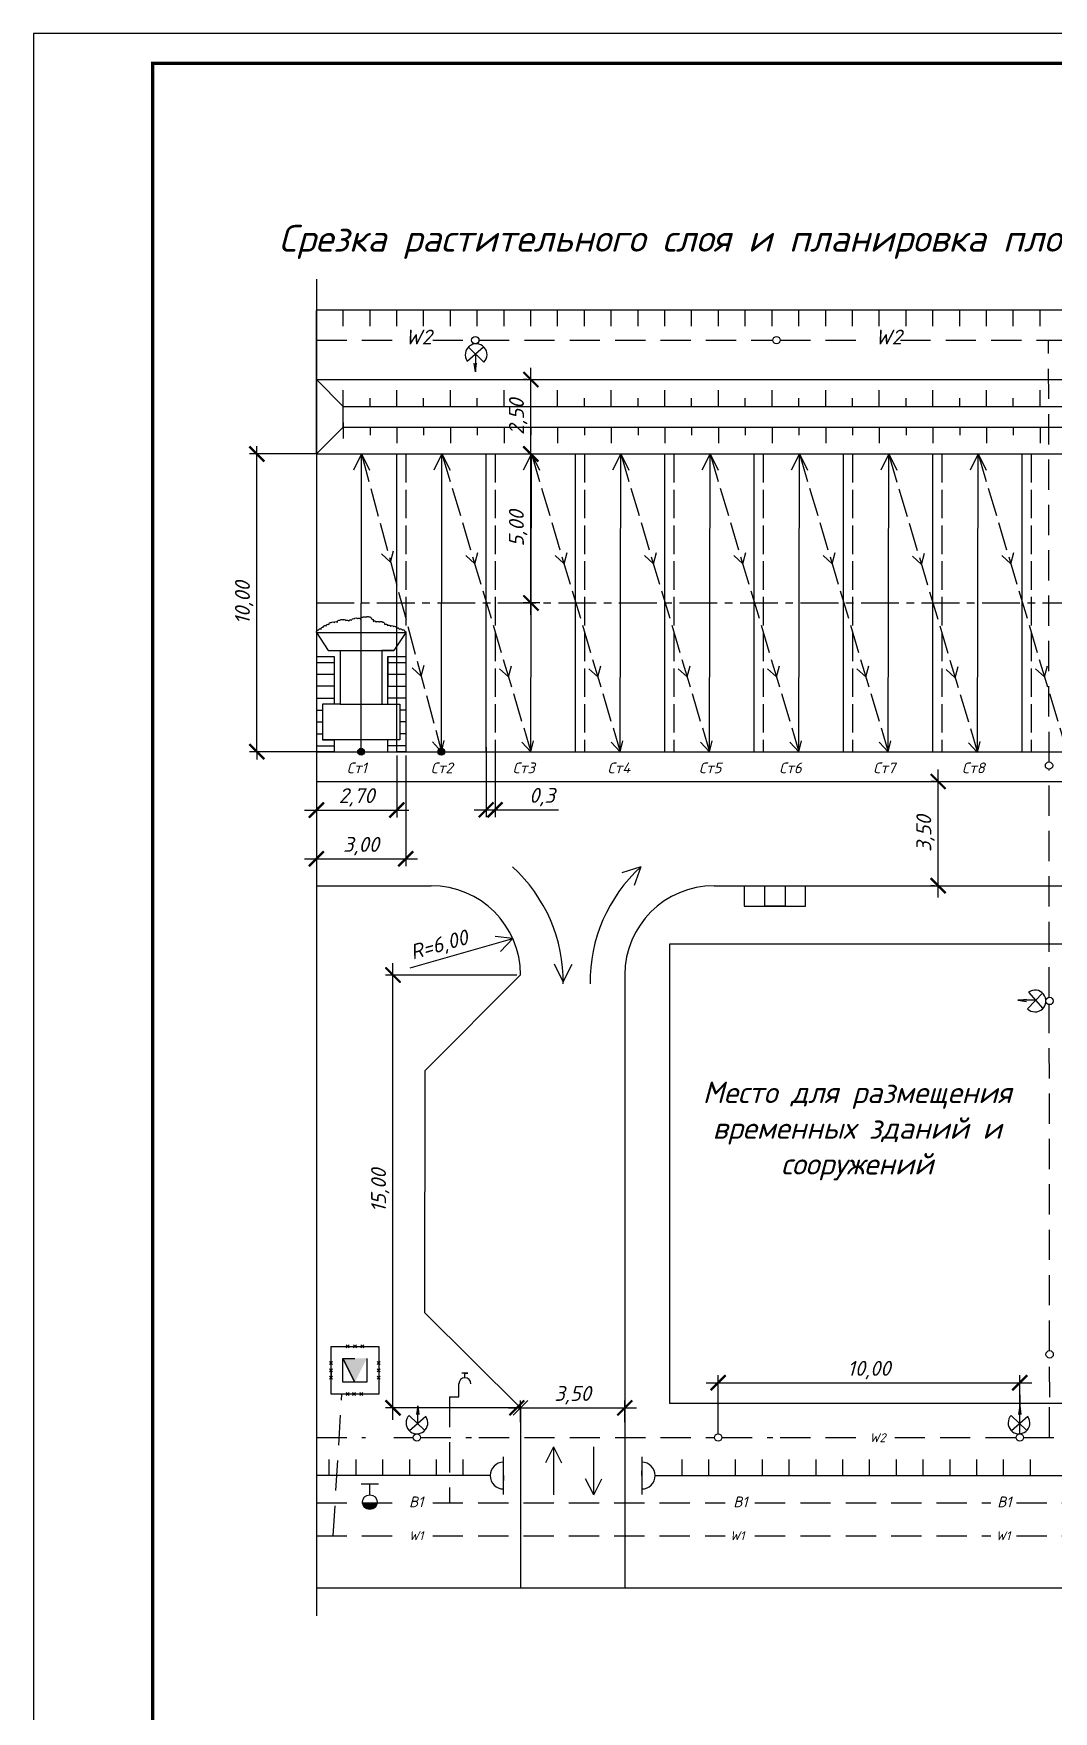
# Model space of a CAD drawing. Header units: millimetres. Extents: x 27137 to 30937, y -4667 to -569.
# Drawn here: x 28130.7 to 28301.9, y -850.5 to -568.7 of the extents above; entities that cross this region are included whole.
import ezdxf

# ---------------------------------------------------------------- set-up
doc = ezdxf.new("R2010")
doc.units = ezdxf.units.MM
doc.header["$LTSCALE"] = 0.4
for name, pattern in [('ACAD_ISO02W100', [15, 12, -3]), ('осевая', [50.8, 31.75, -6.35, 6.35, -6.35]), ('штриховаяX2', [38.1, 25.4, -12.7])]:
    doc.linetypes.add(name, pattern=pattern)
doc.layers.add('здания', color=7, linetype='Continuous', lineweight=40)
doc.styles.add('Isocpeur', font='isocpeui.ttf', dxfattribs={"height": 2.5})
doc.styles.get("Standard").update_dxf_attribs({"font": 'isocpeui.ttf', "height": 2.5})
doc.dimstyles.new('06', dxfattribs={"dimtxt": 2.5, "dimasz": 2.5, "dimexe": 1.25, "dimexo": 0.625, "dimtad": 1, "dimdec": 0, "dimlfac": 200, "dimtxsty": 'Standard', "dimblk": 'OBLIQUE', "dimcen": 2.5, "dimdle": 2, "dimadec": 0, "dimazin": 0, "dimtfac": 1, "dimtdec": 0, "dimtmove": 0, "dimatfit": 3, "dimldrblk": 'OBLIQUE', "dimfxl": 1, "dimarcsym": 0})

# ---------------------------------------------------------------- blocks, each defined once
blk = doc.blocks.new('_Oblique')
at = {"color": 0, "linetype": 'ByBlock', "lineweight": -2}
blk.add_line((-0.5, -0.5), (0.5, 0.5), dxfattribs=at)
blk = doc.blocks.new('*D438')
at = {"color": 0, "lineweight": -2, "transparency": 16777216}
for p, q in [((28282.57, -713.79), (28282.57, -692.29)), ((28281.95, -694.29), (28281.32, -694.29)), ((28281.95, -711.79), (28281.32, -711.79))]:
    blk.add_line(p, q, dxfattribs=at)
at = {"layer": 'Defpoints', "color": 0, "transparency": 16777216}
for p in [(28282.57, -694.29), (28282.57, -694.29), (28282.57, -711.79)]:
    blk.add_point(p, dxfattribs=at)
at = {"color": 0, "lineweight": -2, "transparency": 16777216, "xscale": 2.5, "yscale": 2.5, "zscale": 2.5}
for p, rotation in [((28282.57, -694.29), 90), ((28282.57, -711.79), 270)]:
    blk.add_blockref('_Oblique', p, dxfattribs=dict(at, rotation=rotation))
at = {"color": 0, "lineweight": 15, "transparency": 16777216, "insert": (28280.45, -703.04), "char_height": 2.5, "attachment_point": 5, "rotation": 90, "style": 'Isocpeur'}
blk.add_mtext('3,50', dxfattribs=at)
blk = doc.blocks.new('*D406')
at = {"color": 0, "lineweight": -2, "transparency": 16777216}
for p, q in [((28206.68, -688.53), (28206.68, -700.29)), ((28208.18, -688.53), (28208.18, -700.29)), ((28204.68, -699.04), (28208.18, -699.04)), ((28208.18, -699.04), (28218.84, -699.04))]:
    blk.add_line(p, q, dxfattribs=at)
at = {"layer": 'Defpoints', "color": 0, "transparency": 16777216}
for p in [(28206.68, -687.91), (28208.18, -687.91), (28208.18, -699.04)]:
    blk.add_point(p, dxfattribs=at)
at = {"color": 0, "lineweight": -2, "transparency": 16777216, "xscale": 2.5, "yscale": 2.5, "zscale": 2.5, "rotation": 180}
blk.add_blockref('_Oblique', (28206.68, -699.04), dxfattribs=at)
at = {"color": 0, "lineweight": -2, "transparency": 16777216, "xscale": 2.5, "yscale": 2.5, "zscale": 2.5}
blk.add_blockref('_Oblique', (28208.18, -699.04), dxfattribs=at)
at = {"color": 0, "lineweight": 15, "transparency": 16777216, "insert": (28216.07, -696.91), "char_height": 2.5, "attachment_point": 5, "style": 'Isocpeur'}
blk.add_mtext('0,3', dxfattribs=at)
blk = doc.blocks.new('*D439')
at = {"color": 0, "lineweight": -2, "transparency": 16777216}
for p, q in [((28178.18, -689.91), (28178.18, -708.53)), ((28193.18, -689.91), (28193.18, -708.53)), ((28176.18, -707.28), (28195.18, -707.28))]:
    blk.add_line(p, q, dxfattribs=at)
at = {"layer": 'Defpoints', "color": 0, "transparency": 16777216}
for p in [(28178.18, -689.29), (28193.18, -689.29), (28193.18, -707.28)]:
    blk.add_point(p, dxfattribs=at)
at = {"color": 0, "lineweight": -2, "transparency": 16777216, "xscale": 2.5, "yscale": 2.5, "zscale": 2.5, "rotation": 180}
blk.add_blockref('_Oblique', (28178.18, -707.28), dxfattribs=at)
at = {"color": 0, "lineweight": -2, "transparency": 16777216, "xscale": 2.5, "yscale": 2.5, "zscale": 2.5}
blk.add_blockref('_Oblique', (28193.18, -707.28), dxfattribs=at)
at = {"color": 0, "lineweight": 15, "transparency": 16777216, "insert": (28185.68, -705.15), "char_height": 2.5, "attachment_point": 5, "style": 'Isocpeur'}
blk.add_mtext('3,00', dxfattribs=at)
blk = doc.blocks.new('*D440')
at = {"color": 0, "lineweight": -2, "transparency": 16777216}
for p, q in [((28178.18, -689.91), (28178.18, -700.34)), ((28191.68, -689.91), (28191.68, -700.34)), ((28176.18, -699.09), (28193.68, -699.09))]:
    blk.add_line(p, q, dxfattribs=at)
at = {"layer": 'Defpoints', "color": 0, "transparency": 16777216}
for p in [(28178.18, -689.29), (28191.68, -689.29), (28191.68, -699.09)]:
    blk.add_point(p, dxfattribs=at)
at = {"color": 0, "lineweight": -2, "transparency": 16777216, "xscale": 2.5, "yscale": 2.5, "zscale": 2.5, "rotation": 180}
blk.add_blockref('_Oblique', (28178.18, -699.09), dxfattribs=at)
at = {"color": 0, "lineweight": -2, "transparency": 16777216, "xscale": 2.5, "yscale": 2.5, "zscale": 2.5}
blk.add_blockref('_Oblique', (28191.68, -699.09), dxfattribs=at)
at = {"color": 0, "lineweight": 15, "transparency": 16777216, "insert": (28184.93, -696.96), "char_height": 2.5, "attachment_point": 5, "style": 'Isocpeur'}
blk.add_mtext('2,70', dxfattribs=at)
blk = doc.blocks.new('*D407')
at = {"color": 0, "lineweight": -2, "transparency": 16777216}
for p, q in [((28215.72, -639.29), (28212.92, -639.29)), ((28214.17, -666.29), (28214.17, -637.29)), ((28215.72, -664.29), (28212.92, -664.29))]:
    blk.add_line(p, q, dxfattribs=at)
at = {"layer": 'Defpoints', "color": 0, "transparency": 16777216}
for p in [(28214.17, -639.29), (28216.35, -639.29), (28216.35, -664.29)]:
    blk.add_point(p, dxfattribs=at)
at = {"color": 0, "lineweight": -2, "transparency": 16777216, "xscale": 2.5, "yscale": 2.5, "zscale": 2.5}
for p, rotation in [((28214.17, -639.29), 90), ((28214.17, -664.29), 270)]:
    blk.add_blockref('_Oblique', p, dxfattribs=dict(at, rotation=rotation))
at = {"color": 0, "lineweight": 15, "transparency": 16777216, "insert": (28212.05, -651.79), "char_height": 2.5, "attachment_point": 5, "rotation": 90, "style": 'Isocpeur'}
blk.add_mtext('5,00', dxfattribs=at)
blk = doc.blocks.new('*D408')
at = {"color": 0, "lineweight": -2, "transparency": 16777216}
for p, q in [((28214.18, -641.29), (28214.18, -624.79)), ((28213.56, -626.79), (28212.93, -626.79)), ((28213.56, -639.29), (28212.93, -639.29))]:
    blk.add_line(p, q, dxfattribs=at)
at = {"layer": 'Defpoints', "color": 0, "transparency": 16777216}
for p in [(28214.18, -626.79), (28214.18, -626.79), (28214.18, -639.29)]:
    blk.add_point(p, dxfattribs=at)
at = {"color": 0, "lineweight": -2, "transparency": 16777216, "xscale": 2.5, "yscale": 2.5, "zscale": 2.5}
for p, rotation in [((28214.18, -626.79), 90), ((28214.18, -639.29), 270)]:
    blk.add_blockref('_Oblique', p, dxfattribs=dict(at, rotation=rotation))
at = {"color": 0, "lineweight": 15, "transparency": 16777216, "insert": (28212.06, -633.04), "char_height": 2.5, "attachment_point": 5, "rotation": 90, "style": 'Isocpeur'}
blk.add_mtext('2,50', dxfattribs=at)
blk = doc.blocks.new('*D414')
at = {"color": 0, "lineweight": -2, "transparency": 16777216}
for p, q in [((28245.63, -803.84), (28245.63, -794.01)), ((28296.27, -803.84), (28296.27, -794.01)), ((28243.63, -795.26), (28298.27, -795.26))]:
    blk.add_line(p, q, dxfattribs=at)
at = {"layer": 'Defpoints', "color": 0, "transparency": 16777216}
for p in [(28296.27, -795.26), (28245.63, -804.46), (28296.27, -804.46)]:
    blk.add_point(p, dxfattribs=at)
at = {"color": 0, "lineweight": -2, "transparency": 16777216, "xscale": 2.5, "yscale": 2.5, "zscale": 2.5, "rotation": 180}
blk.add_blockref('_Oblique', (28245.63, -795.26), dxfattribs=at)
at = {"color": 0, "lineweight": -2, "transparency": 16777216, "xscale": 2.5, "yscale": 2.5, "zscale": 2.5}
blk.add_blockref('_Oblique', (28296.27, -795.26), dxfattribs=at)
at = {"color": 0, "lineweight": 15, "transparency": 16777216, "insert": (28270.95, -793.14), "char_height": 2.5, "attachment_point": 5, "style": 'Isocpeur'}
blk.add_mtext('10,00', dxfattribs=at)
blk = doc.blocks.new('*D415')
at = {"color": 0, "lineweight": -2, "transparency": 16777216}
for p, q in [((28210.45, -799.49), (28231.95, -799.49)), ((28212.45, -801.88), (28212.45, -798.24)), ((28229.95, -801.88), (28229.95, -798.24))]:
    blk.add_line(p, q, dxfattribs=at)
at = {"layer": 'Defpoints', "color": 0, "transparency": 16777216}
for p in [(28229.95, -799.49), (28212.45, -802.51), (28229.95, -802.51)]:
    blk.add_point(p, dxfattribs=at)
at = {"color": 0, "lineweight": -2, "transparency": 16777216, "xscale": 2.5, "yscale": 2.5, "zscale": 2.5, "rotation": 180}
blk.add_blockref('_Oblique', (28212.45, -799.49), dxfattribs=at)
at = {"color": 0, "lineweight": -2, "transparency": 16777216, "xscale": 2.5, "yscale": 2.5, "zscale": 2.5}
blk.add_blockref('_Oblique', (28229.95, -799.49), dxfattribs=at)
at = {"color": 0, "lineweight": 15, "transparency": 16777216, "insert": (28221.2, -797.36), "char_height": 2.5, "attachment_point": 5, "style": 'Isocpeur'}
blk.add_mtext('3,50', dxfattribs=at)
blk = doc.blocks.new('*D449')
at = {"color": 0, "lineweight": -2, "transparency": 16777216}
for p, q in [((28211.83, -726.79), (28189.78, -726.79)), ((28191.03, -801.49), (28191.03, -724.79)), ((28211.83, -799.49), (28189.78, -799.49))]:
    blk.add_line(p, q, dxfattribs=at)
at = {"layer": 'Defpoints', "color": 0, "transparency": 16777216}
for p in [(28191.03, -726.79), (28212.45, -726.79), (28212.45, -799.49)]:
    blk.add_point(p, dxfattribs=at)
at = {"color": 0, "lineweight": -2, "transparency": 16777216, "xscale": 2.5, "yscale": 2.5, "zscale": 2.5}
for p, rotation in [((28191.03, -726.79), 90), ((28191.03, -799.49), 270)]:
    blk.add_blockref('_Oblique', p, dxfattribs=dict(at, rotation=rotation))
at = {"color": 0, "lineweight": 15, "transparency": 16777216, "insert": (28188.91, -762.98), "char_height": 2.5, "attachment_point": 5, "rotation": 90, "style": 'Isocpeur'}
blk.add_mtext('15,00', dxfattribs=at)
blk = doc.blocks.new('_ArchTick')
at = {"color": 0, "linetype": 'ByBlock', "const_width": 0.15}
blk.add_lwpolyline([(-0.5, -0.5), (0.5, 0.5)], dxfattribs=at)

msp = doc.modelspace()

# ---------------------------------------------------------------- hatches: boundary and pattern name
at = {"lineweight": 15}
h = msp.add_hatch(color=256, dxfattribs=at)
h.dxf.hatch_style = 1
h.paths.add_polyline_path([(28186.2451, -689.2868), (28185.6826, -689.2868), (28185.1201, -689.2868, 1)])
h.paths.add_polyline_path([(28185.6826, -688.7243, 0.41421356), (28185.1201, -689.2868), (28185.6826, -689.2868)])
h = msp.add_hatch(color=256, dxfattribs=at)
h.dxf.hatch_style = 1
h.paths.add_polyline_path([(28185.4126, -689.2868, 1), (28185.9526, -689.2868)])
h.paths.add_polyline_path([(28185.6826, -689.2868), (28185.9526, -689.2868, 0.41421356), (28185.6826, -689.0168)])
h.paths.add_polyline_path([(28185.6826, -689.2868), (28185.6826, -689.0168, 0.41421356), (28185.4126, -689.2868)])
h = msp.add_hatch(color=256, dxfattribs=at)
h.dxf.hatch_style = 1
h.paths.add_polyline_path([(28185.6826, -688.7243), (28185.6826, -689.2868), (28186.2451, -689.2868, 0.41421356)])
h = msp.add_hatch(color=256, dxfattribs=at)
h.dxf.hatch_style = 1
h.paths.add_polyline_path([(28199.7089, -689.2868), (28199.1464, -689.2868), (28198.5839, -689.2868, 1)])
h.paths.add_polyline_path([(28199.1464, -688.7243, 0.41421356), (28198.5839, -689.2868), (28199.1464, -689.2868)])
h = msp.add_hatch(color=256, dxfattribs=at)
h.dxf.hatch_style = 1
h.paths.add_polyline_path([(28199.7451, -689.2868), (28199.1826, -689.2868), (28198.6201, -689.2868, 1)])
h.paths.add_polyline_path([(28199.1826, -688.7243, 0.41421356), (28198.6201, -689.2868), (28199.1826, -689.2868)])
h = msp.add_hatch(color=256, dxfattribs=at)
h.dxf.hatch_style = 1
h.paths.add_polyline_path([(28199.1464, -688.7243), (28199.1464, -689.2868), (28199.7089, -689.2868, 0.41421356)])
h = msp.add_hatch(color=256, dxfattribs=at)
h.dxf.hatch_style = 1
h.paths.add_polyline_path([(28199.1826, -688.7243), (28199.1826, -689.2868), (28199.7451, -689.2868, 0.41421356)])
h = msp.add_hatch(color=256, dxfattribs=at)
h.dxf.hatch_style = 1
h.paths.add_polyline_path([(28184.6379, -791.171), (28182.6379, -791.171), (28184.6379, -795.171), (28184.6379, -793.171)])
h.paths.add_polyline_path([(28186.6379, -791.171), (28184.6379, -791.171), (28184.6379, -793.171), (28184.6379, -795.171)])
msp.add_hatch(color=256, dxfattribs=at).paths.add_polyline_path([(28188.3873, -815.327), (28187.1502, -815.327), (28185.913, -815.327, 1)])

# ---------------------------------------------------------------- linework, layer by layer
at = {"lineweight": 15, "ltscale": 0.5}
for p, q in [((28178.1826, -609.9277), (28178.1826, -829.7152)), ((28178.1826, -620.1725), (28178.1826, -615.1725)), ((28178.1826, -629.3684), (28178.1826, -615.6033)), ((28178.1826, -626.7868), (28178.1826, -620.5368)), ((28203.5199, -623.6736), (28206.254, -621.2749)), ((28206.3113, -623.8812), (28203.6941, -621.3312)), ((28204.8766, -622.4833), (28204.8766, -625.4943)), ((28204.8766, -625.4943), (28204.6824, -624.0244)), ((28204.8766, -625.4943), (28205.068, -624.028)), ((28178.1826, -639.2868), (28178.1826, -626.7868)), ((28178.1826, -626.7868), (28209.5879, -626.7868)), ((28209.5879, -626.7868), (28579.3213, -626.7868)), ((28182.6826, -634.7868), (28182.6826, -631.2868)), ((28182.6826, -631.2868), (28579.3213, -631.2868)), ((28182.6826, -634.7868), (28579.3213, -634.7868)), ((28178.1826, -639.2868), (28185.7673, -639.2868)), ((28178.1826, -639.2868), (28178.1826, -664.2868)), ((28178.1826, -639.2868), (28328.5371, -639.2868)), ((28185.6826, -689.2868), (28185.7673, -639.2868)), ((28191.6826, -689.2868), (28191.6826, -639.2868)), ((28199.1826, -689.2868), (28199.2673, -639.2868)), ((28206.6826, -689.2868), (28206.6826, -639.2868)), ((28214.1826, -689.2868), (28214.2673, -639.2868)), ((28221.6826, -689.2868), (28221.6826, -639.2868)), ((28229.1826, -689.2868), (28229.2673, -639.2868)), ((28236.6826, -689.2868), (28236.6826, -639.2868)), ((28244.1826, -689.2868), (28244.2673, -639.2868)), ((28251.6826, -689.2868), (28251.6826, -639.2868)), ((28259.1826, -689.2868), (28259.2673, -639.2868)), ((28266.6826, -689.2868), (28266.6826, -639.2868)), ((28274.1826, -689.2868), (28274.2673, -639.2868)), ((28281.6826, -689.2868), (28281.6826, -639.2868)), ((28289.1826, -689.2868), (28289.2673, -639.2868)), ((28296.6826, -689.2868), (28296.6826, -639.2868)), ((28178.1826, -664.2868), (28178.1826, -689.2868)), ((28178.1826, -673.2927), (28178.1826, -689.2868)), ((28178.1826, -673.2927), (28178.1826, -689.2868)), ((28193.177, -673.2927), (28193.177, -689.2868)), ((28178.1826, -689.2868), (28713.0342, -689.2868)), ((28178.1826, -689.2868), (28178.1826, -694.2868)), ((28190.1781, -689.2868), (28193.177, -689.2868)), ((28178.1826, -694.2868), (28713.0342, -694.2868)), ((28178.1826, -694.2868), (28178.1826, -711.7868)), ((28178.1826, -694.2868), (28178.1826, -711.7868)), ((28178.1826, -711.7868), (28197.4536, -711.7868)), ((28178.1826, -711.7868), (28178.1826, -789.1946)), ((28244.9536, -711.7868), (28311.8955, -711.7868)), ((28276.3809, -711.7868), (28276.3809, -711.7868)), ((28212.4536, -726.7868), (28196.3836, -742.8733)), ((28229.9536, -726.7868), (28229.9536, -829.7152)), ((28297.5551, -732.4597), (28300.1051, -729.8424)), ((28297.7627, -729.6682), (28300.1614, -732.4023)), ((28229.9536, -730.7258), (28229.9536, -730.7258)), ((28295.9419, -731.0249), (28297.4119, -730.8308)), ((28298.953, -731.0249), (28295.9419, -731.0249)), ((28295.9419, -731.0249), (28297.4083, -731.2163)), ((28196.3836, -742.8733), (28196.3381, -783.4538)), ((28212.4536, -799.4877), (28196.3381, -783.4538)), ((28203.6132, -793.6689), (28202.6132, -793.6689)), ((28203.1132, -794.445), (28203.1132, -793.6689)), ((28203.1132, -793.6689), (28203.6132, -793.6689)), ((28202.1001, -797.6387), (28202.1001, -795.4581)), ((28296.2672, -801.4743), (28296.2672, -797.2755)), ((28296.2672, -797.2755), (28296.2672, -799.3749)), ((28195.1882, -799.1295), (28194.9968, -800.5958)), ((28195.1882, -802.1405), (28195.1882, -799.1295)), ((28195.1882, -799.1295), (28195.3823, -800.5995)), ((28200.5476, -797.6387), (28202.1001, -797.6387)), ((28212.4536, -799.4877), (28212.4536, -829.7152)), ((28296.2672, -799.1295), (28296.0757, -800.5958)), ((28296.2672, -802.1405), (28296.2672, -799.1295)), ((28296.2672, -799.1295), (28296.4613, -800.5995)), ((28193.7534, -800.7427), (28196.3707, -803.2927)), ((28196.5449, -800.9503), (28193.8108, -803.349)), ((28294.8324, -800.7427), (28297.4497, -803.2927)), ((28297.6239, -800.9503), (28294.8898, -803.349)), ((28178.1826, -829.4339), (28178.1826, -834.4339)), ((28178.1826, -829.4339), (28178.1826, -834.4339)), ((28178.1826, -829.7152), (28426.3951, -829.7152))]:
    msp.add_line(p, q, dxfattribs=at)
at = {"lineweight": 15}
for p, q in [((28178.1826, -615.0909), (28291.6346, -615.0909)), ((28178.1826, -615.0909), (28182.6826, -615.0909)), ((28178.1826, -615.0909), (28295.1826, -615.0909)), ((28178.1826, -615.0909), (28713.0342, -615.0909)), ((28182.6826, -617.7909), (28182.6826, -615.0909)), ((28187.1826, -617.7909), (28187.1826, -615.0909)), ((28191.6826, -617.7909), (28191.6826, -615.0909)), ((28196.1826, -617.7909), (28196.1826, -615.0909)), ((28200.6826, -617.7909), (28200.6826, -615.0909)), ((28205.1826, -617.7909), (28205.1826, -615.0909)), ((28209.6826, -617.7909), (28209.6826, -615.0909)), ((28214.1826, -617.7909), (28214.1826, -615.0909)), ((28214.1826, -617.7909), (28214.1826, -615.0909)), ((28214.1826, -617.7909), (28214.1826, -615.0909)), ((28218.6826, -617.7909), (28218.6826, -615.0909)), ((28218.6826, -617.7909), (28218.6826, -615.0909)), ((28223.1826, -617.7909), (28223.1826, -615.0909)), ((28227.6826, -617.7909), (28227.6826, -615.0909)), ((28232.1826, -617.7909), (28232.1826, -615.0909)), ((28236.6826, -617.7909), (28236.6826, -615.0909)), ((28241.1826, -617.7909), (28241.1826, -615.0909)), ((28245.6826, -617.7909), (28245.6826, -615.0909)), ((28250.1826, -617.7909), (28250.1826, -615.0909)), ((28250.1826, -617.7909), (28250.1826, -615.0909)), ((28254.6826, -617.7909), (28254.6826, -615.0909)), ((28259.1826, -617.7909), (28259.1826, -615.0909)), ((28263.6826, -617.7909), (28263.6826, -615.0909)), ((28268.1826, -617.7909), (28268.1826, -615.0909)), ((28272.6826, -617.7909), (28272.6826, -615.0909)), ((28277.1826, -617.7909), (28277.1826, -615.0909)), ((28281.6826, -617.7909), (28281.6826, -615.0909)), ((28286.1826, -617.7909), (28286.1826, -615.0909)), ((28286.1826, -617.7909), (28286.1826, -615.0909)), ((28290.6826, -617.7909), (28290.6826, -615.0909)), ((28290.6826, -617.7909), (28290.6826, -615.0909)), ((28295.1826, -617.7909), (28295.1826, -615.0909)), ((28299.6826, -617.7909), (28299.6826, -615.0909)), ((28178.1826, -626.7868), (28182.6826, -631.2868)), ((28182.6826, -631.2868), (28182.6826, -628.5868)), ((28187.1826, -631.2868), (28187.1826, -629.9368)), ((28191.6826, -631.2868), (28191.6826, -628.5868)), ((28191.6826, -631.2868), (28191.6826, -628.5868)), ((28196.1826, -631.2868), (28196.1826, -629.9368)), ((28200.6826, -631.2868), (28200.6826, -628.5868)), ((28200.6826, -631.2868), (28200.6826, -628.5868)), ((28200.6826, -631.2868), (28200.6826, -628.5868)), ((28205.1826, -631.2868), (28205.1826, -629.9368)), ((28209.6826, -631.2868), (28209.6826, -628.5868)), ((28209.6826, -631.2868), (28209.6826, -628.5868)), ((28214.1826, -631.2868), (28214.1826, -629.9368)), ((28218.6826, -631.2868), (28218.6826, -628.5868)), ((28218.6826, -631.2868), (28218.6826, -628.5868)), ((28218.6826, -631.2868), (28218.6826, -628.5868)), ((28223.1826, -631.2868), (28223.1826, -629.9368)), ((28227.6826, -631.2868), (28227.6826, -628.5868)), ((28227.6826, -631.2868), (28227.6826, -628.5868)), ((28227.6826, -631.2868), (28227.6826, -628.5868)), ((28232.1826, -631.2868), (28232.1826, -629.9368)), ((28232.1826, -631.2868), (28232.1826, -629.9368)), ((28236.6826, -631.2868), (28236.6826, -628.5868)), ((28236.6826, -631.2868), (28236.6826, -628.5868)), ((28236.6826, -631.2868), (28236.6826, -628.5868)), ((28236.6826, -631.2868), (28236.6826, -628.5868)), ((28241.1826, -631.2868), (28241.1826, -629.9368)), ((28245.6826, -631.2868), (28245.6826, -628.5868)), ((28245.6826, -631.2868), (28245.6826, -628.5868)), ((28245.6826, -631.2868), (28245.6826, -628.5868)), ((28250.1826, -631.2868), (28250.1826, -629.9368)), ((28254.6826, -631.2868), (28254.6826, -628.5868)), ((28254.6826, -631.2868), (28254.6826, -628.5868)), ((28259.1826, -631.2868), (28259.1826, -629.9368)), ((28263.6826, -631.2868), (28263.6826, -628.5868)), ((28263.6826, -631.2868), (28263.6826, -628.5868)), ((28263.6826, -631.2868), (28263.6826, -628.5868)), ((28268.1826, -631.2868), (28268.1826, -629.9368)), ((28272.6826, -631.2868), (28272.6826, -628.5868)), ((28272.6826, -631.2868), (28272.6826, -628.5868)), ((28277.1826, -631.2868), (28277.1826, -629.9368)), ((28281.6826, -631.2868), (28281.6826, -628.5868)), ((28281.6826, -631.2868), (28281.6826, -628.5868)), ((28281.6826, -631.2868), (28281.6826, -628.5868)), ((28286.1826, -631.2868), (28286.1826, -629.9368)), ((28290.6826, -631.2868), (28290.6826, -628.5868)), ((28290.6826, -631.2868), (28290.6826, -628.5868)), ((28295.1826, -631.2868), (28295.1826, -629.9368)), ((28299.6826, -631.2868), (28299.6826, -628.5868)), ((28299.6826, -631.2868), (28299.6826, -628.5868)), ((28299.6826, -631.2868), (28299.6826, -628.5868)), ((28182.6826, -633.9868), (28182.6826, -636.6868)), ((28182.6826, -634.7868), (28178.1826, -639.2868)), ((28187.1826, -634.7868), (28187.1826, -636.1368)), ((28191.6826, -634.7868), (28191.6826, -637.4868)), ((28191.6826, -634.7868), (28191.6826, -637.4868)), ((28196.1826, -634.7868), (28196.1826, -636.1368)), ((28200.6826, -634.7868), (28200.6826, -637.4868)), ((28200.6826, -634.7868), (28200.6826, -637.4868)), ((28200.6826, -634.7868), (28200.6826, -637.4868)), ((28205.1826, -634.7868), (28205.1826, -636.1368)), ((28209.6826, -634.7868), (28209.6826, -637.4868)), ((28209.6826, -634.7868), (28209.6826, -637.4868)), ((28214.1826, -634.7868), (28214.1826, -636.1368)), ((28218.6826, -634.7868), (28218.6826, -637.4868)), ((28218.6826, -634.7868), (28218.6826, -637.4868)), ((28218.6826, -634.7868), (28218.6826, -637.4868)), ((28223.1826, -634.7868), (28223.1826, -636.1368)), ((28227.6826, -634.7868), (28227.6826, -637.4868)), ((28227.6826, -634.7868), (28227.6826, -637.4868)), ((28227.6826, -634.7868), (28227.6826, -637.4868)), ((28232.1826, -634.7868), (28232.1826, -636.1368)), ((28232.1826, -634.7868), (28232.1826, -636.1368)), ((28236.6826, -634.7868), (28236.6826, -637.4868)), ((28236.6826, -634.7868), (28236.6826, -637.4868)), ((28236.6826, -634.7868), (28236.6826, -637.4868)), ((28236.6826, -634.7868), (28236.6826, -637.4868)), ((28241.1826, -634.7868), (28241.1826, -636.1368)), ((28245.6826, -634.7868), (28245.6826, -637.4868)), ((28245.6826, -634.7868), (28245.6826, -637.4868)), ((28245.6826, -634.7868), (28245.6826, -637.4868)), ((28250.1826, -634.7868), (28250.1826, -636.1368)), ((28254.6826, -634.7868), (28254.6826, -637.4868)), ((28254.6826, -634.7868), (28254.6826, -637.4868)), ((28259.1826, -634.7868), (28259.1826, -636.1368)), ((28263.6826, -634.7868), (28263.6826, -637.4868)), ((28263.6826, -634.7868), (28263.6826, -637.4868)), ((28263.6826, -634.7868), (28263.6826, -637.4868)), ((28268.1826, -634.7868), (28268.1826, -636.1368)), ((28272.6826, -634.7868), (28272.6826, -637.4868)), ((28272.6826, -634.7868), (28272.6826, -637.4868)), ((28277.1826, -634.7868), (28277.1826, -636.1368)), ((28281.6826, -634.7868), (28281.6826, -637.4868)), ((28281.6826, -634.7868), (28281.6826, -637.4868)), ((28281.6826, -634.7868), (28281.6826, -637.4868)), ((28286.1826, -634.7868), (28286.1826, -636.1368)), ((28290.6826, -634.7868), (28290.6826, -637.4868)), ((28290.6826, -634.7868), (28290.6826, -637.4868)), ((28295.1826, -634.7868), (28295.1826, -636.1368)), ((28299.6826, -634.7868), (28299.6826, -637.4868)), ((28299.6826, -634.7868), (28299.6826, -637.4868)), ((28299.6826, -634.7868), (28299.6826, -637.4868)), ((28185.7673, -639.2868), (28184.4173, -641.9868)), ((28185.7673, -639.2868), (28187.1173, -641.9868)), ((28199.2673, -639.2868), (28197.9173, -641.9868)), ((28199.2673, -639.2868), (28200.6173, -641.9868)), ((28214.2673, -639.2868), (28212.9173, -641.9868)), ((28214.2673, -639.2868), (28215.6173, -641.9868)), ((28229.2673, -639.2868), (28227.9173, -641.9868)), ((28229.2673, -639.2868), (28230.6173, -641.9868)), ((28244.2673, -639.2868), (28242.9173, -641.9868)), ((28244.2673, -639.2868), (28245.6173, -641.9868)), ((28259.2673, -639.2868), (28257.9173, -641.9868)), ((28259.2673, -639.2868), (28260.6173, -641.9868)), ((28274.2673, -639.2868), (28272.9173, -641.9868)), ((28274.2673, -639.2868), (28275.6173, -641.9868)), ((28289.2673, -639.2868), (28287.9173, -641.9868)), ((28289.2673, -639.2868), (28290.6173, -641.9868)), ((28190.6368, -657.4357), (28191.153, -655.5565)), ((28204.7637, -657.7214), (28205.2799, -655.8423)), ((28219.7637, -657.7214), (28220.2799, -655.8423)), ((28234.7637, -657.7214), (28235.2799, -655.8423)), ((28249.7637, -657.7214), (28250.2799, -655.8423)), ((28264.7637, -657.7214), (28265.2799, -655.8423)), ((28279.7634, -657.8485), (28280.2796, -655.9694)), ((28294.7637, -657.7214), (28295.2799, -655.8423)), ((28178.1826, -669.2942), (28180.1818, -672.2931)), ((28178.1826, -669.2942), (28193.177, -669.2942)), ((28178.1826, -669.2942), (28193.177, -669.2942)), ((28193.177, -669.2942), (28191.1778, -672.2931)), ((28178.1826, -673.2927), (28181.1815, -673.2927)), ((28180.1818, -672.2931), (28191.1778, -672.2931)), ((28180.1818, -672.2931), (28182.1811, -672.2931)), ((28181.1815, -673.2927), (28181.1815, -681.2897)), ((28182.1811, -672.2931), (28182.1811, -681.2897)), ((28191.1778, -672.2931), (28189.1785, -672.2931)), ((28189.1785, -672.2931), (28189.1785, -675.1444)), ((28189.1785, -672.2931), (28189.1785, -681.2897)), ((28189.1785, -672.2931), (28189.1785, -673.2927)), ((28190.1781, -681.2897), (28190.1781, -673.2927)), ((28190.1781, -673.2927), (28193.177, -673.2927)), ((28190.1781, -673.2927), (28190.1781, -674.2923)), ((28178.1826, -674.2923), (28181.1815, -674.2923)), ((28178.1826, -676.2916), (28181.1815, -676.2916)), ((28181.1815, -676.2916), (28181.1815, -678.2908)), ((28190.1781, -674.2923), (28193.177, -674.2923)), ((28190.1781, -674.2923), (28190.1781, -676.2916)), ((28190.1781, -676.2916), (28193.177, -676.2916)), ((28190.1781, -676.2916), (28190.1781, -678.2908)), ((28195.7797, -676.6039), (28196.2959, -674.7248)), ((28210.432, -676.733), (28210.9482, -674.8539)), ((28225.432, -676.733), (28225.9482, -674.8539)), ((28240.432, -676.733), (28240.9482, -674.8539)), ((28255.432, -676.733), (28255.9482, -674.8539)), ((28270.432, -676.733), (28270.9482, -674.8539)), ((28285.4318, -676.8601), (28285.948, -674.9809)), ((28300.432, -676.733), (28300.9482, -674.8539)), ((28181.1815, -678.2908), (28178.1826, -678.2908)), ((28190.1781, -678.2908), (28193.177, -678.2908)), ((28178.1826, -680.2901), (28181.1815, -680.2901)), ((28182.1811, -681.2897), (28179.1822, -681.2897)), ((28179.1822, -681.2897), (28179.1822, -687.2875)), ((28182.1811, -681.2897), (28189.1785, -681.2897)), ((28189.1785, -681.2897), (28192.1774, -681.2897)), ((28189.1785, -681.2897), (28190.1781, -681.2897)), ((28193.177, -680.2901), (28190.1781, -680.2901)), ((28192.1774, -681.2897), (28192.1774, -687.2875)), ((28178.1826, -682.2894), (28179.1822, -682.2894)), ((28178.1826, -684.2886), (28179.1822, -684.2886)), ((28193.177, -682.2894), (28192.1774, -682.2894)), ((28193.177, -684.2886), (28192.1774, -684.2886)), ((28178.1826, -686.2879), (28179.1822, -686.2879)), ((28192.1774, -687.2875), (28179.1822, -687.2875)), ((28179.1822, -687.2875), (28181.1815, -687.2875)), ((28181.1815, -687.2875), (28181.1815, -689.2868)), ((28190.1781, -689.2868), (28190.1781, -687.2875)), ((28193.177, -686.2879), (28192.1774, -686.2879)), ((28199.1826, -689.2868), (28199.6234, -687.4076)), ((28214.1825, -689.3122), (28214.6233, -687.4331)), ((28229.1825, -689.3122), (28229.6233, -687.4331)), ((28244.1825, -689.3122), (28244.6233, -687.4331)), ((28259.1825, -689.3122), (28259.6233, -687.4331)), ((28274.1825, -689.3122), (28274.6233, -687.4331)), ((28289.1823, -689.4393), (28289.6231, -687.5601)), ((28178.1826, -688.2871), (28181.1815, -688.2871)), ((28193.177, -688.2871), (28190.1781, -688.2871)), ((28232.6426, -708.6249), (28229.4376, -709.6135)), ((28232.6426, -708.6249), (28231.5105, -711.7821)), ((28250.0138, -711.7868), (28250.0138, -715.2274)), ((28253.4544, -715.2274), (28253.4544, -711.7868)), ((28256.8951, -711.7868), (28256.8951, -715.2274)), ((28260.2814, -715.2274), (28260.2814, -711.7868)), ((28250.0138, -715.2274), (28260.2814, -715.2274)), ((28256.8951, -715.2274), (28253.4544, -715.2274)), ((28193.9451, -725.5662), (28211.155, -720.6818)), ((28211.155, -720.6818), (28208.1826, -720.3054)), ((28211.155, -720.6818), (28209.0813, -722.8515)), ((28219.6307, -727.9452), (28218.1307, -724.9452)), ((28219.6307, -727.9452), (28221.1307, -724.9452)), ((28183.1601, -788.921), (28183.6601, -789.421)), ((28183.6601, -788.921), (28183.1601, -789.421)), ((28184.3879, -788.921), (28184.8879, -789.421)), ((28184.8879, -788.921), (28184.3879, -789.421)), ((28185.6179, -788.921), (28186.1179, -789.421)), ((28186.1179, -788.921), (28185.6179, -789.421)), ((28180.3879, -791.691), (28180.8879, -792.191)), ((28180.8879, -791.691), (28180.3879, -792.191)), ((28180.6379, -789.171), (28188.6379, -789.171)), ((28180.6379, -797.171), (28180.6379, -789.171)), ((28182.6379, -795.171), (28182.6379, -791.171)), ((28182.6379, -791.171), (28184.6379, -791.171)), ((28184.6379, -795.171), (28182.6379, -791.171)), ((28182.6379, -791.171), (28184.6379, -795.171)), ((28186.6379, -791.171), (28186.6379, -795.171)), ((28188.3879, -791.691), (28188.8879, -792.191)), ((28188.8879, -791.691), (28188.3879, -792.191)), ((28188.6379, -789.171), (28188.6379, -797.171)), ((28180.3879, -792.921), (28180.8879, -793.421)), ((28180.8879, -792.921), (28180.3879, -793.421)), ((28180.3879, -794.151), (28180.8879, -794.651)), ((28180.8879, -794.151), (28180.3879, -794.651)), ((28180.6379, -793.171), (28180.6379, -791.941)), ((28180.6379, -793.171), (28180.6379, -794.401)), ((28180.6379, -794.401), (28180.6379, -794.401)), ((28188.3879, -792.191), (28188.3879, -792.191)), ((28188.3879, -792.921), (28188.8879, -793.421)), ((28188.8879, -792.921), (28188.3879, -793.421)), ((28188.3879, -793.421), (28188.3879, -793.421)), ((28188.3879, -794.151), (28188.8879, -794.651)), ((28188.8879, -794.151), (28188.3879, -794.651)), ((28188.3879, -794.651), (28188.3879, -794.651)), ((28188.6379, -797.171), (28180.6379, -797.171)), ((28184.6379, -795.171), (28182.6379, -795.171)), ((28183.1601, -796.921), (28183.6601, -797.421)), ((28183.6601, -796.921), (28183.1601, -797.421)), ((28184.2371, -796.9056), (28184.7371, -797.4056)), ((28184.7371, -796.9056), (28184.2371, -797.4056)), ((28184.4871, -797.1556), (28185.7171, -797.1556)), ((28186.6379, -795.171), (28184.6379, -795.171)), ((28185.4671, -796.9056), (28185.9671, -797.4056)), ((28185.9671, -796.9056), (28185.4671, -797.4056)), ((28180.3443, -810.8631), (28180.3443, -808.1631)), ((28180.3443, -810.8631), (28180.3443, -808.1631)), ((28184.8443, -810.8631), (28184.8443, -808.1631)), ((28184.8443, -810.8631), (28184.8443, -808.1631)), ((28189.3443, -810.8631), (28189.3443, -808.1631)), ((28189.3443, -810.8631), (28189.3443, -808.1631)), ((28189.3443, -810.8631), (28189.3443, -808.1631)), ((28189.3443, -810.8631), (28189.3443, -808.1631)), ((28189.3443, -810.8631), (28189.3443, -808.1631)), ((28189.3443, -810.8631), (28189.3443, -808.1631)), ((28193.8443, -810.8631), (28193.8443, -808.1631)), ((28193.8443, -810.8631), (28193.8443, -808.1631)), ((28198.3443, -810.8631), (28198.3443, -808.1631)), ((28198.3443, -810.8631), (28198.3443, -808.1631)), ((28198.3443, -810.8631), (28198.3443, -808.1631)), ((28198.3443, -810.8631), (28198.3443, -808.1631)), ((28198.3443, -810.8631), (28198.3443, -808.1631)), ((28198.3443, -810.8631), (28198.3443, -808.1631)), ((28202.8443, -810.8631), (28202.8443, -808.1631)), ((28202.8443, -810.8631), (28202.8443, -808.1631)), ((28209.5943, -814.0131), (28209.5943, -807.7131)), ((28217.9823, -806.0277), (28216.6323, -808.7277)), ((28217.9823, -806.0277), (28217.9823, -814.1204)), ((28217.9823, -806.0277), (28217.9823, -810.5277)), ((28217.9823, -806.0277), (28217.9823, -808.7277)), ((28217.9823, -806.0277), (28219.3323, -808.7277)), ((28224.7339, -814.1204), (28224.7339, -806.0277)), ((28232.8128, -807.7131), (28232.8128, -814.0131)), ((28239.5628, -810.8631), (28239.5628, -808.1631)), ((28239.5628, -810.8631), (28239.5628, -808.1631)), ((28244.0628, -810.8631), (28244.0628, -808.1631)), ((28244.0628, -810.8631), (28244.0628, -808.1631)), ((28248.5628, -810.8631), (28248.5628, -808.1631)), ((28248.5628, -810.8631), (28248.5628, -808.1631)), ((28253.0628, -810.8631), (28253.0628, -808.1631)), ((28253.0628, -810.8631), (28253.0628, -808.1631)), ((28253.0628, -810.8631), (28253.0628, -808.1631)), ((28253.0628, -810.8631), (28253.0628, -808.1631)), ((28257.5628, -810.8631), (28257.5628, -808.1631)), ((28257.5628, -810.8631), (28257.5628, -808.1631)), ((28262.0628, -810.8631), (28262.0628, -808.1631)), ((28262.0628, -810.8631), (28262.0628, -808.1631)), ((28266.5628, -810.8631), (28266.5628, -808.1631)), ((28266.5628, -810.8631), (28266.5628, -808.1631)), ((28266.5628, -810.8631), (28266.5628, -808.1631)), ((28266.5628, -810.8631), (28266.5628, -808.1631)), ((28271.0628, -810.8631), (28271.0628, -808.1631)), ((28271.0628, -810.8631), (28271.0628, -808.1631)), ((28275.5628, -810.8631), (28275.5628, -808.1631)), ((28275.5628, -810.8631), (28275.5628, -808.1631)), ((28280.0628, -810.8631), (28280.0628, -808.1631)), ((28280.0628, -810.8631), (28280.0628, -808.1631)), ((28280.0628, -810.8631), (28280.0628, -808.1631)), ((28280.0628, -810.8631), (28280.0628, -808.1631)), ((28284.5628, -810.8631), (28284.5628, -808.1631)), ((28284.5628, -810.8631), (28284.5628, -808.1631)), ((28289.0628, -810.8631), (28289.0628, -808.1631)), ((28289.0628, -810.8631), (28289.0628, -808.1631)), ((28293.5628, -810.8631), (28293.5628, -808.1631)), ((28293.5628, -810.8631), (28293.5628, -808.1631)), ((28293.5628, -810.8631), (28293.5628, -808.1631)), ((28293.5628, -810.8631), (28293.5628, -808.1631)), ((28298.0628, -810.8631), (28298.0628, -808.1631)), ((28298.0628, -810.8631), (28298.0628, -808.1631)), ((28207.3443, -810.8631), (28178.1826, -810.8631)), ((28209.5943, -810.8631), (28209.5943, -811.6871)), ((28224.7339, -814.1204), (28223.3839, -811.4204)), ((28224.7339, -814.1204), (28226.0839, -811.4204)), ((28232.8128, -810.8631), (28232.8128, -810.039)), ((28235.0628, -810.8631), (28311.8955, -810.8631)), ((28185.6868, -812.2581), (28187.1446, -812.2581)), ((28187.1446, -814.0892), (28187.1446, -812.2581)), ((28187.1446, -812.2581), (28188.6023, -812.2581))]:
    msp.add_line(p, q, dxfattribs=at)
at = {"linetype": 'штриховаяX2', "lineweight": 15, "ltscale": 0.5}
for p, q in [((28178.1826, -620.1586), (28191.7051, -620.1586)), ((28197.7072, -620.1586), (28204.2406, -620.1586)), ((28205.4738, -620.1586), (28254.8113, -620.1586)), ((28256.0445, -620.1586), (28271.1863, -620.1586)), ((28276.2203, -620.1586), (28305.4471, -620.1586)), ((28301.1836, -691.004), (28301.1133, -620.1586)), ((28301.2229, -730.5365), (28301.1849, -692.2374)), ((28301.2819, -789.8807), (28301.2241, -731.7657)), ((28301.2896, -797.6643), (28301.2831, -791.114)), ((28180.9993, -820.9869), (28182.457, -797.171)), ((28200.5476, -797.6387), (28200.5476, -815.4191)), ((28301.28, -804.4738), (28301.2744, -798.8974)), ((28178.1826, -804.4738), (28186.4416, -804.4738)), ((28191.161, -804.4738), (28191.7051, -804.4738)), ((28191.7051, -804.4738), (28194.4442, -804.4738)), ((28195.6772, -804.4738), (28204.2406, -804.4738)), ((28205.4738, -804.4738), (28245.0148, -804.4738)), ((28246.2479, -804.4738), (28254.8113, -804.4738)), ((28256.0445, -804.4738), (28270.5489, -804.4738)), ((28275.2682, -804.4738), (28295.6506, -804.4738)), ((28296.8837, -804.4738), (28305.4471, -804.4738)), ((28178.1826, -815.4191), (28191.7051, -815.4191)), ((28197.7072, -815.4191), (28246.8078, -815.4191)), ((28251.813, -815.4191), (28291.4383, -815.4191)), ((28295.7137, -815.4191), (28311.8955, -815.4191)), ((28178.1826, -820.9869), (28191.7051, -820.9869)), ((28197.7072, -820.9869), (28246.8078, -820.9869)), ((28251.813, -820.9869), (28291.4383, -820.9869)), ((28295.7137, -820.9869), (28311.8955, -820.9869))]:
    msp.add_line(p, q, dxfattribs=at)
at = {"ltscale": 0.5}
for p, q in [((28168.1826, -639.2868), (28168.1826, -637.9868)), ((28178.1826, -639.2868), (28168.1826, -639.2868)), ((28178.1826, -689.2868), (28168.1826, -689.2868)), ((28168.1826, -689.2868), (28168.1826, -690.5868)), ((28212.4536, -799.4877), (28212.4536, -801.7868))]:
    msp.add_line(p, q, dxfattribs=at)
at = {"linetype": 'ACAD_ISO02W100', "lineweight": 15}
for p, q in [((28185.7673, -639.2868), (28199.1826, -689.2868)), ((28193.1826, -639.2868), (28193.1826, -689.2868)), ((28199.2673, -639.2868), (28214.1825, -689.3122)), ((28208.1826, -639.2868), (28208.1826, -689.2868)), ((28214.2673, -639.2868), (28229.1825, -689.3122)), ((28223.1826, -639.2868), (28223.1826, -689.2868)), ((28229.2673, -639.2868), (28244.1825, -689.3122)), ((28238.1826, -639.2868), (28238.1826, -689.2868)), ((28244.2673, -639.2868), (28259.1825, -689.3122)), ((28253.1826, -639.2868), (28253.1826, -689.2868)), ((28259.2673, -639.2868), (28274.1825, -689.3122)), ((28268.1826, -639.2868), (28268.1826, -689.2868)), ((28274.2671, -639.4138), (28289.1823, -689.4393)), ((28283.1826, -639.2868), (28283.1826, -689.2868)), ((28289.2673, -639.2868), (28304.1825, -689.3122)), ((28298.1826, -639.2868), (28298.1826, -689.2868)), ((28190.6368, -657.4357), (28189.1216, -656.0583)), ((28204.7637, -657.7214), (28203.2485, -656.344)), ((28219.7637, -657.7214), (28218.2485, -656.344)), ((28234.7637, -657.7214), (28233.2485, -656.344)), ((28249.7637, -657.7214), (28248.2485, -656.344)), ((28264.7637, -657.7214), (28263.2485, -656.344)), ((28279.7634, -657.8485), (28278.2483, -656.4711)), ((28294.7637, -657.7214), (28293.2485, -656.344)), ((28195.7797, -676.6039), (28194.2646, -675.2265)), ((28210.432, -676.733), (28208.9169, -675.3556)), ((28225.432, -676.733), (28223.9169, -675.3556)), ((28240.432, -676.733), (28238.9169, -675.3556)), ((28255.432, -676.733), (28253.9169, -675.3556)), ((28270.432, -676.733), (28268.9169, -675.3556)), ((28285.4318, -676.8601), (28283.9167, -675.4827)), ((28300.432, -676.733), (28298.9169, -675.3556)), ((28199.1826, -689.2868), (28197.6674, -687.6472)), ((28214.1825, -689.3122), (28212.6674, -687.6726)), ((28229.1825, -689.3122), (28227.6674, -687.6726)), ((28244.1825, -689.3122), (28242.6674, -687.6726)), ((28259.1825, -689.3122), (28257.6674, -687.6726)), ((28274.1825, -689.3122), (28272.6674, -687.6726)), ((28289.1823, -689.4393), (28287.6672, -687.7997))]:
    msp.add_line(p, q, dxfattribs=at)
at = {"linetype": 'осевая', "lineweight": 15, "ltscale": 0.5}
for p, q in [((28178.1826, -664.2868), (28579.3213, -664.2868)), ((28214.1826, -689.2868), (28214.1826, -683.677)), ((28181.1815, -689.2868), (28178.1826, -689.2868)), ((28193.1826, -689.2868), (28191.6826, -689.2868)), ((28191.6826, -689.2868), (28199.1826, -689.2868)), ((28206.6826, -689.2868), (28281.6826, -689.2868)), ((28206.6826, -689.2868), (28214.1826, -689.2868))]:
    msp.add_line(p, q, dxfattribs=at)
at = {"linetype": 'ACAD_ISO02W100', "lineweight": 15, "ltscale": 0.5}
msp.add_line((28178.1826, -689.2868), (28193.1826, -689.2868), dxfattribs=at)
at = {"color": 7, "lineweight": 15}
msp.add_lwpolyline([(28130.6969, -1162.6747), (28971.6969, -1162.6747), (28971.6969, -568.6747), (28130.6969, -568.6747)], close=True, dxfattribs=at)
at = {"lineweight": 15, "const_width": 0.6}
msp.add_lwpolyline([(28150.6969, -1157.6747), (28966.6969, -1157.6747), (28966.6969, -573.6747), (28150.6969, -573.6747)], close=True, dxfattribs=at)
msp.add_lwpolyline([(28150.6969, -573.6747), (28966.6969, -573.6747), (28966.6969, -1157.6747), (28150.6969, -1157.6747)], dxfattribs=at)
at = {"lineweight": 15}
msp.add_lwpolyline([(28178.1811, -669.2634, -0.52056705), (28178.4967, -668.8691, -0.52056705), (28178.4967, -668.8691, -0.52056705), (28178.9702, -668.6851, -0.52056705), (28178.9702, -668.6851, -0.52056705), (28179.3384, -668.3434, -0.52056705), (28179.3384, -668.3434, -0.52056705), (28179.8119, -668.1331, -0.52056705), (28179.8119, -668.1331, -0.52056705), (28180.2854, -667.9228, -0.52056705), (28180.2854, -667.9228, -0.52056705), (28180.6799, -667.6074, -0.52056705), (28180.6799, -667.6074, -0.52056705), (28181.206, -667.6074, -0.52056705), (28181.206, -667.6074, -0.52056705), (28181.7058, -667.5285, -0.52056705), (28181.7058, -667.5285, -0.52056705), (28182.1004, -667.2131, -0.52056705), (28182.1004, -667.2131, -0.52056705), (28182.6001, -667.1868, -0.52056705), (28182.6001, -667.1868, -0.52056705), (28183.0999, -667.2656, -0.52056705), (28183.0999, -667.2656, -0.52056705), (28183.5997, -667.3708, -0.52056705), (28183.5997, -667.3708, -0.52056705), (28184.0995, -667.2131, -0.52056705), (28184.0995, -667.2131, -0.52056705), (28184.5466, -666.9502, -0.52056705), (28184.5466, -666.9502, -0.52056705), (28185.0727, -666.9502, -0.52056705), (28185.0727, -666.9502, -0.52056705), (28185.5725, -667.0291, -0.52056705), (28185.5725, -667.0291, -0.52056705), (28185.9934, -666.7136, -0.52056705), (28185.9934, -666.7136, -0.52056705), (28186.4931, -666.7662, -0.52056705), (28186.4931, -666.7662, -0.52056705), (28186.9929, -666.661, -0.52056705), (28186.9929, -666.661, -0.52056705), (28187.4138, -666.9765, -0.52056705), (28187.4138, -666.9765, -0.52056705), (28187.7294, -667.3971, -0.52056705), (28187.7294, -667.3971, -0.52056705), (28188.2292, -667.5285, -0.52056705), (28188.2292, -667.5285, -0.52056705), (28188.7553, -667.5285, -0.52056705), (28188.7553, -667.5285, -0.52056705), (28189.2814, -667.5285, -0.52056705), (28189.2814, -667.5285, -0.52056705), (28189.6496, -667.8965, -0.52056705), (28189.6496, -667.8965, -0.52056705), (28190.1231, -668.0805, -0.52056705), (28190.1231, -668.0805, -0.52056705), (28190.6229, -668.2382, -0.52056705), (28190.6229, -668.2382, -0.52056705), (28191.1489, -668.2382, -0.52056705), (28191.1489, -668.2382, -0.52056705), (28191.5961, -668.5011, -0.52056705), (28191.5961, -668.5011, -0.52056705), (28192.0696, -668.7114, -0.52056705), (28192.0696, -668.7114, -0.52056705), (28192.5694, -668.8428, -0.52056705), (28192.5694, -668.8428, -0.52056705), (28193.0165, -669.0794, -0.52056705), (28193.0165, -669.0794, -0.52056705), (28193.2007, -669.316)], format="xyb", dxfattribs=at)
at = {"lineweight": 15, "ltscale": 0.5}
msp.add_lwpolyline([(28237.525, -721.5813), (28307.7849, -721.5813), (28307.7849, -798.7367), (28237.525, -798.7367)], close=True, dxfattribs=at)
for centre in [(28204.8572, -620.1679), (28255.4279, -620.1679), (28301.1842, -691.6207), (28301.2738, -731.151), (28301.2819, -790.4974), (28195.0607, -804.4614), (28245.6314, -804.4614), (28296.2672, -804.4614)]:
    msp.add_circle(centre, 0.6167, dxfattribs=at)
at = {"lineweight": 15}
for centre, radius in [((28185.6826, -689.2868), 0.5625), ((28185.6826, -689.2868), 0.27), ((28199.1464, -689.2868), 0.5625), ((28199.1826, -689.2868), 0.5625), ((28187.1502, -815.327), 1.2372)]:
    msp.add_circle(centre, radius, dxfattribs=at)
at = {"lineweight": 15, "ltscale": 0.5}
for centre, radius, start, end in [((28205.0027, -622.6062), 1.8271, 315.74633, 215.748105), ((28197.4536, -726.7868), 15, 0, 90), ((28244.9536, -726.7868), 15, 90, 180), ((28298.8301, -731.151), 1.8271, 225.74633, 125.748105), ((28203.1132, -795.4581), 1.0131, 0, 180), ((28195.0621, -802.0177), 1.8271, 135.74633, 35.748105), ((28296.141, -802.0177), 1.8271, 135.74633, 35.748105)]:
    msp.add_arc(centre, radius, start, end, dxfattribs=at)
at = {"lineweight": 15}
for centre, radius, start, end in [((28193.4576, -727.9452), 26.1731, 359.24811, 47.576213), ((28250.2992, -727.9452), 26.1731, 132.423787, 180.75189), ((28209.5943, -810.8631), 2.25, 90, 270), ((28232.8128, -810.8631), 2.25, 270, 90)]:
    msp.add_arc(centre, radius, start, end, dxfattribs=at)
at = {"layer": 'здания', "color": 7, "lineweight": 20}
for p, q in [((28173.3792, -639.2868), (28166.9326, -639.2868)), ((28168.1826, -689.2868), (28168.1826, -639.2868)), ((28173.3792, -689.2868), (28166.9326, -689.2868))]:
    msp.add_line(p, q, dxfattribs=at)

# ---------------------------------------------------------------- block references
at = {"layer": 'здания', "color": 7, "lineweight": 20, "xscale": 2.5, "yscale": 2.5, "zscale": 2.5}
for p, rotation in [((28214.1826, -626.7868), 270), ((28168.1826, -639.2868), 270), ((28214.1826, -639.2868), 270), ((28214.2249, -664.3378), 270), ((28168.1826, -689.2868), 270), ((28282.5726, -694.2868), 270), ((28178.1826, -699.0856), 180), ((28191.6776, -699.0856), 180), ((28206.6826, -699.039), 180), ((28208.1826, -699.039), 180), ((28178.1826, -707.2778), 180), ((28193.177, -707.2778), 180), ((28282.5726, -711.7868), 270), ((28191.0338, -726.7868), 270), ((28245.6314, -795.2645), 180), ((28296.2672, -795.2645), 180), ((28191.0338, -799.4877), 270), ((28211.8286, -799.4877), 180), ((28229.9536, -799.4877), 180)]:
    msp.add_blockref('_ArchTick', p, dxfattribs=dict(at, rotation=rotation))

# ---------------------------------------------------------------- texts
at = {"lineweight": 15, "style": 'Isocpeur'}
for s, width, insert, char_height, attachment_point in [('Срезка растительного слоя и планировка площадей', 148.56988, (28246.4744, -606.5338), 4.5, 8), ('Место для размещения временных зданий и сооружений', 62.337472, (28268.9715, -752.9914), 3.6, 5)]:
    msp.add_mtext_dynamic_manual_height_columns(s, width=width, gutter_width=12.5, heights=[0], dxfattribs=dict(at, insert=insert, char_height=char_height, attachment_point=attachment_point))
at = {"linetype": 'штриховаяX2', "lineweight": 15, "attachment_point": 1, "style": 'Isocpeur'}
for s, insert, char_height in [('W2', (28193.0892, -618.4057), 2.48181), ('W2', (28272.0016, -618.4057), 2.48181), ('W2', (28271.0489, -803.7515), 1.5), ('W1', (28193.7182, -820.2158), 1.5), ('W1', (28247.6294, -820.2158), 1.5), ('W1', (28292.2601, -820.2158), 1.5)]:
    msp.add_mtext_dynamic_manual_height_columns(s, width=3.719358, gutter_width=12.5, heights=[0], dxfattribs=dict(at, insert=insert, char_height=char_height))
at = {"linetype": 'ACAD_ISO02W100', "lineweight": 15, "char_height": 1.8, "attachment_point": 1, "style": 'Isocpeur'}
for s, insert in [('Ст1', (28183.2921, -691.0998)), ('Ст2', (28197.3864, -691.0998)), ('Ст3', (28211.1387, -691.0998)), ('Ст4', (28227.0605, -691.0998)), ('Ст5', (28242.4096, -691.0998)), ('Ст6', (28255.885, -691.0998)), ('Ст7', (28271.6679, -691.0998)), ('Ст8', (28286.576, -691.0998)), ('В1', (28193.735, -814.3737)), ('В1', (28248.1676, -814.3737)), ('В1', (28292.4854, -814.3737))]:
    msp.add_mtext_dynamic_manual_height_columns(s, width=8.608704, gutter_width=12.5, heights=[0], dxfattribs=dict(at, insert=insert))
at = {"lineweight": 15, "insert": (28198.8245, -721.9725), "char_height": 2.5, "attachment_point": 5, "rotation": 15.84478, "style": 'Isocpeur'}
msp.add_mtext('R=6,00', dxfattribs=at)
at = {"layer": 'здания', "color": 7, "lineweight": 20, "insert": (28166.0576, -664.2868), "char_height": 2.5, "attachment_point": 5, "rotation": 90, "style": 'Isocpeur'}
msp.add_mtext('10,00', dxfattribs=at)

# ---------------------------------------------------------------- dimensions: what is measured, and where the dimension line sits
at = {"lineweight": 15}
for p1, p2, distance, text, picture, middle in [((28214.1826, -639.2868), (28214.1826, -626.7868), 0, '2,50', '*D408', (28212.0576, -633.0368)), ((28216.3461, -664.2868), (28216.3461, -639.2868), 2.1723, '5,00', '*D407', (28212.0488, -651.7868)), ((28178.1826, -689.2868), (28193.177, -689.2868), -17.9911, '3,00', '*D439', (28185.6798, -705.1528)), ((28178.1826, -689.2868), (28191.6776, -689.2868), -9.7988, '2,70', '*D440', (28184.9301, -696.9606)), ((28282.5726, -711.7868), (28282.5726, -694.2868), 0, '3,50', '*D438', (28280.4476, -703.0368)), ((28212.4536, -802.5089), (28229.9536, -802.5089), 3.0212, '3,50', '*D415', (28221.2036, -797.3627))]:
    dim = msp.add_aligned_dim(p1=p1, p2=p2, distance=distance, text=text, dimstyle='06', override={"dimtxsty": 'Isocpeur'}, dxfattribs=at)
    dim.commit()
    dim.dimension.update_dxf_attribs({"geometry": picture, "text_midpoint": middle})
for base, p1, p2, angle, text, picture, middle in [((28208.1826, -699.039), (28206.6826, -687.9052), (28208.1826, -687.9052), 0, '0,3', '*D406', (28216.0704, -699.039)), ((28191.0338, -726.7868), (28212.4536, -799.4877), (28212.4536, -726.7868), 90, '15,00', '*D449', (28191.0338, -762.9782)), ((28296.2672, -795.2645), (28245.6314, -804.4614), (28296.2672, -804.4614), 0, '10,00', '*D414', (28270.9493, -795.2645))]:
    dim = msp.add_linear_dim(base=base, p1=p1, p2=p2, angle=angle, text=text, dimstyle='06', override={"dimtxsty": 'Isocpeur'}, dxfattribs=at)
    dim.commit()
    dim.dimension.update_dxf_attribs({"geometry": picture, "text_midpoint": middle, "dimtype": 161})

doc.saveas('drawing.dxf')
